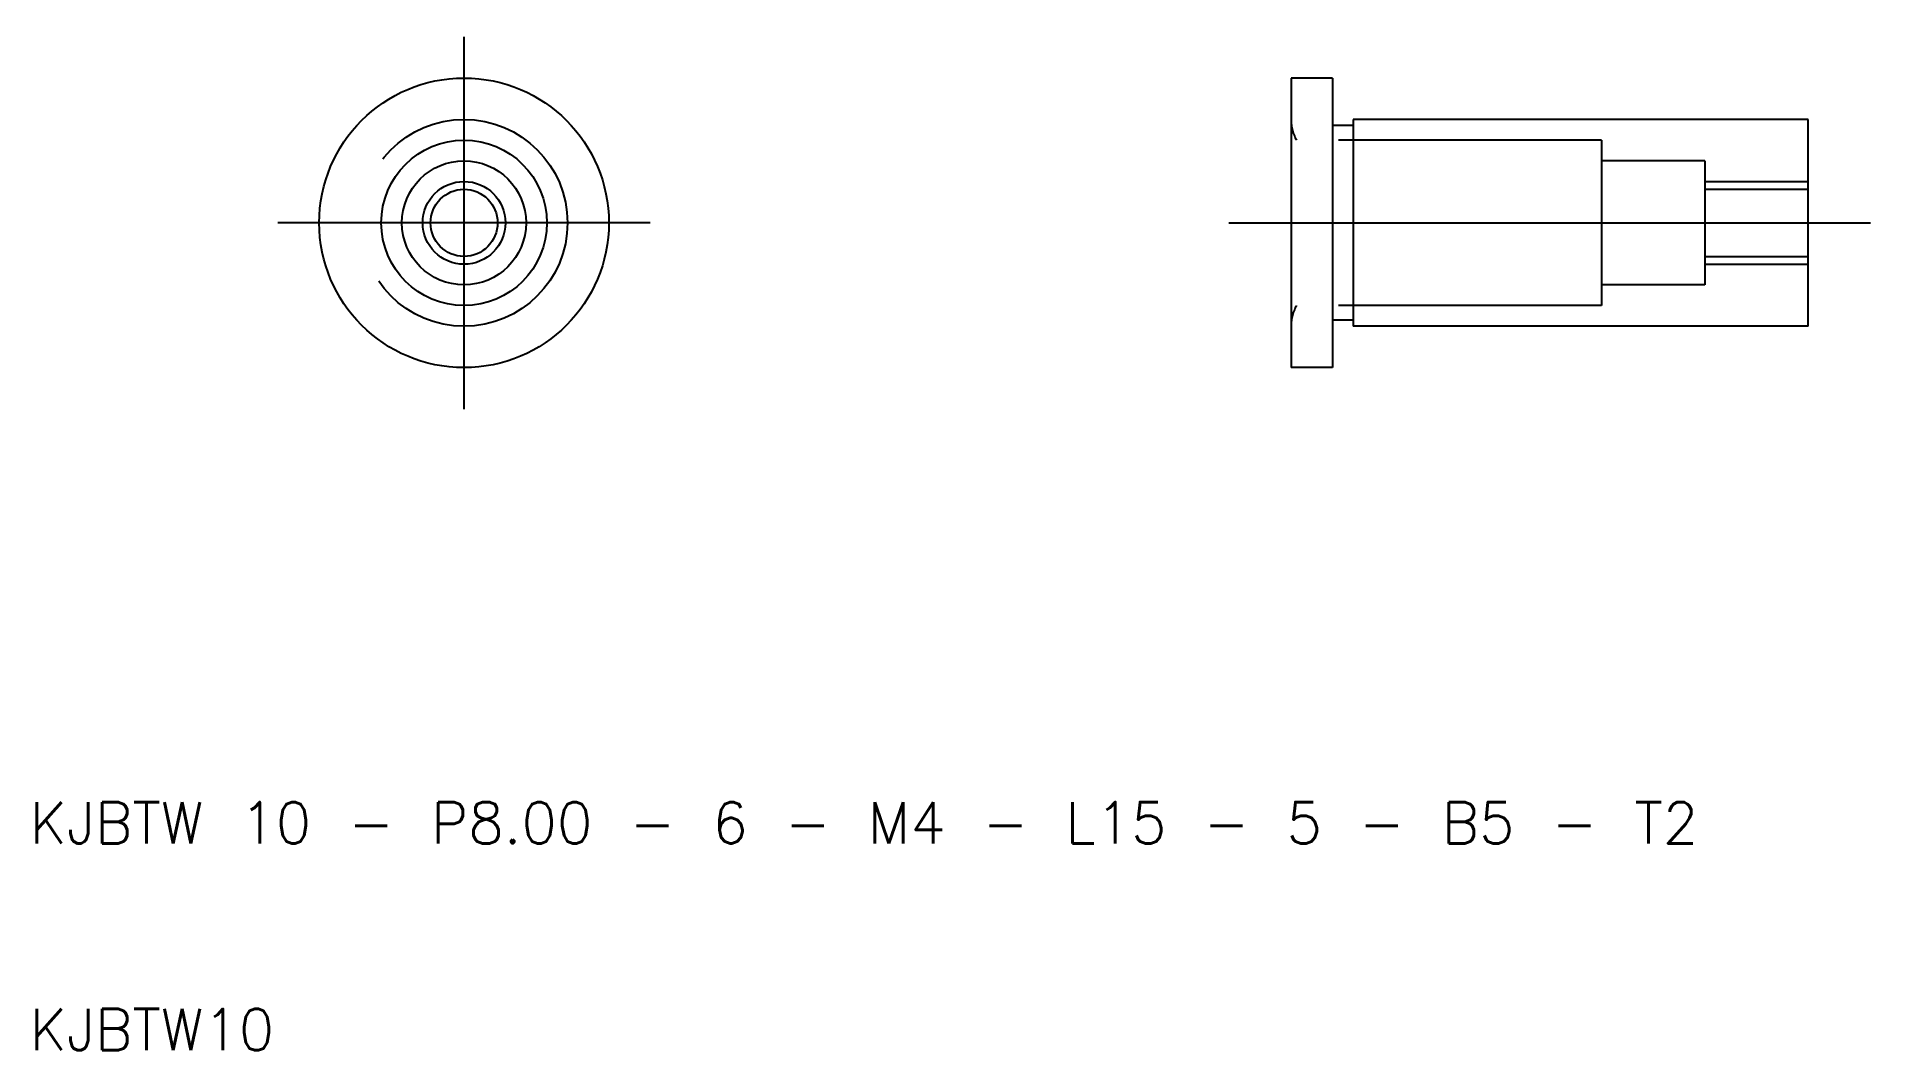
# Model space of a CAD drawing. Extents: x 0.3 to 89, y 0 to 49.
import ezdxf

# ---------------------------------------------------------------- set-up
doc = ezdxf.new("R2010")
doc.units = 0
doc.linetypes.add('CENTER', pattern=[50.8, 31.75, -6.35, 6.35, -6.35])
doc.linetypes.add('DASHED', pattern=[19.05, 12.7, -6.35])
doc.layers.get('0').update_dxf_attribs({"linetype": 'CONTINUOUS'})
doc.layers.add('CENTER', color=1, linetype='CONTINUOUS')
doc.styles.get("Standard").update_dxf_attribs({"font": 'txt.shx', "bigfont": 'bigfont.shx'})

msp = doc.modelspace()

# ---------------------------------------------------------------- linework, layer by layer
for p, q in [((62.973, 47), (60.973, 47)), ((60.973, 47), (60.973, 33)), ((62.973, 47), (62.973, 33)), ((63.973, 44.7), (62.973, 44.7)), ((85.973, 45), (63.973, 45)), ((63.973, 45), (63.973, 35)), ((85.973, 35), (85.973, 45)), ((63.973, 35.3), (62.973, 35.3)), ((85.973, 35), (63.973, 35)), ((62.973, 33), (60.973, 33))]:
    msp.add_line(p, q)
at = {"color": 3, "linetype": 'DASHED'}
for p, q in [((75.973, 44), (61.241, 44)), ((75.973, 44), (75.973, 36)), ((80.973, 43), (75.973, 43)), ((80.973, 43), (80.973, 37)), ((80.973, 42), (85.973, 42)), ((80.973, 41.621), (85.973, 41.621)), ((80.973, 38.379), (85.973, 38.379)), ((80.973, 38), (85.973, 38)), ((80.973, 37), (75.973, 37)), ((75.973, 36), (61.241, 36))]:
    msp.add_line(p, q, dxfattribs=at)
for radius in [7, 4, 3, 1.621]:
    msp.add_circle((21, 40), radius)
msp.add_circle((21, 40), 5, dxfattribs=at)
at = {"color": 3}
msp.add_circle((21, 40), 2, dxfattribs=at)
at = {"color": 3, "linetype": 'DASHED'}
for centre, start, end in [((62.973, 45), 180, 210), ((62.973, 35), 150, 180)]:
    msp.add_arc(centre, 2, start, end, dxfattribs=at)
at = {"layer": 'CENTER', "color": 1, "linetype": 'CENTER'}
for p, q in [((21, 31), (21, 49)), ((30, 40), (12, 40)), ((57.973, 40), (88.973, 40))]:
    msp.add_line(p, q, dxfattribs=at)

# ---------------------------------------------------------------- texts
for s, p in [('KJBTW 10 - P8.00 - 6 - M4 - L15 - 5 - B5 - T2', (0, 10)), ('KJBTW10', (0, 0))]:
    msp.add_text(s, height=2).set_placement(p)

doc.saveas('drawing.dxf')
